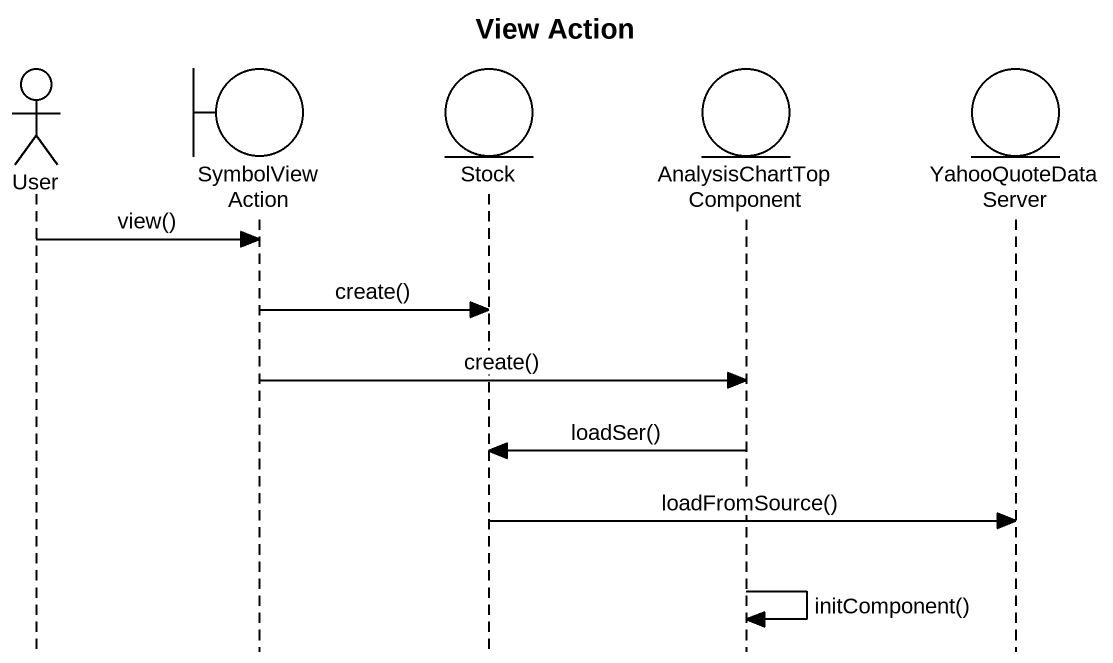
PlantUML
@startuml
title View Action
hide footbox
actor User
boundary SymbolViewAction
entity Stock
entity AnalysisChartTopComponent
entity YahooQuoteDataServer

User -> SymbolViewAction : view()
SymbolViewAction -> Stock : create()
SymbolViewAction -> AnalysisChartTopComponent : create()
AnalysisChartTopComponent -> Stock : loadSer()
Stock -> YahooQuoteDataServer : loadFromSource()
AnalysisChartTopComponent -> AnalysisChartTopComponent : initComponent()
@enduml
